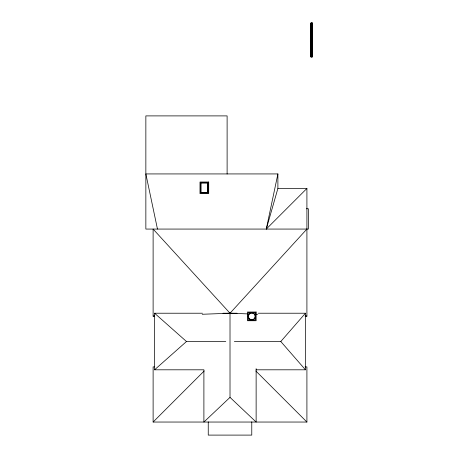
<?xml version="1.0" encoding="UTF-8"?>
<svg xmlns="http://www.w3.org/2000/svg" width="458" height="458" viewBox="0 0 458 458"><rect width="100%" height="100%" fill="white"/><g stroke="black" fill="none" stroke-linecap="round" stroke-linejoin="round"><path stroke-width="0.69" d="M310.862 39.216L310.335 38.993L310.873 38.85M310.364 38.878L310.45 39.188L310.461 38.816M310.667 38.884L310.656 39.199M310.873 41.077L310.432 40.928M310.667 41.071L310.661 40.751M310.329 39.176L310.341 38.804M310.518 39.193L310.478 38.816M310.707 39.205L310.719 38.833M310.341 41.094L310.862 40.705M266.287 229.069L277.892 188.444L306.912 188.444L266.287 229.069L277.892 173.931L145.856 173.931L157.466 229.069M311.24 24.337L310.793 24.337M310.793 38.73L311.24 38.73M311.24 41.197L310.793 41.197M310.793 55.59L311.24 55.59M234.353 341.513L280.794 341.513L305.457 313.22L258.306 313.22M256.131 368.65L256.131 422.041L230.013 397.378L230.013 313.22L306.912 229.069M311.177 39.543L311.24 23.587L310.793 23.616L310.793 39.451L311.177 39.543L311.177 23.524M311.177 56.403L311.24 40.447L310.793 40.476L310.793 56.311L311.177 56.403L311.177 40.384M154.357 366.904L153.115 366.904L153.115 422.041L204.199 370.951M230.013 397.378L203.896 422.041L203.896 369.806L154.564 369.806L154.564 313.22L202.465 313.22M154.564 369.806L186.486 341.513L225.777 341.513M247.812 313.896L230.013 313.22L153.115 229.069L153.115 316.123L154.535 316.072M202.241 314.268L230.013 313.22M306.425 208.756L308.36 208.756L308.36 229.069L145.856 229.069L145.856 115.897L227.111 115.897L227.111 174.034M222.954 313.22L237.072 313.22M153.115 316.123L154.357 316.123M305.045 316.123L306.912 316.123L306.912 188.444M305.045 366.904L306.912 366.904L306.912 422.041L153.115 422.041M256.131 369.806L305.457 369.806L305.457 313.22M255.644 314.188L257.78 314.268M305.486 316.072L306.912 316.123M154.564 313.22L186.486 341.513M255.822 370.951L306.912 422.041M280.794 341.513L305.457 369.806M310.427 40.768L310.432 41.083M310.707 40.722L310.719 41.088M310.329 40.751L310.341 41.117M312.064 22.9L312.064 57.027M311.887 22.9L311.887 57.027M311.108 22.9L311.108 57.027M277.892 173.931L277.892 188.444M251.774 421.87L251.774 435.1L208.247 435.1L208.247 421.87M312.144 22.9L310.908 22.9L310.908 57.027L312.144 57.027L312.144 22.9M208.705 182.021L199.997 182.021L199.997 193.631L208.705 193.631L208.705 182.021M207.978 182.748L200.724 182.748L200.724 192.904L207.978 192.904L207.978 182.748M207.686 183.04L201.016 183.04L201.016 192.612L207.686 192.612L207.686 183.04M256.137 312.024L247.429 312.024L247.429 320.732L256.137 320.732L256.137 312.024M255.409 312.751L248.156 312.751L248.156 320.005L255.409 320.005L255.409 312.751M250.114 319.266A3.332 3.332 0 0 0 255.117 316.375A3.332 3.332 0 0 0 250.114 313.49A3.332 3.332 0 0 0 250.114 319.266M249.971 319.518A3.63 3.63 0 0 0 255.409 316.375A3.63 3.63 0 0 0 249.971 313.238A3.63 3.63 0 0 0 249.971 319.518"/></g></svg>
